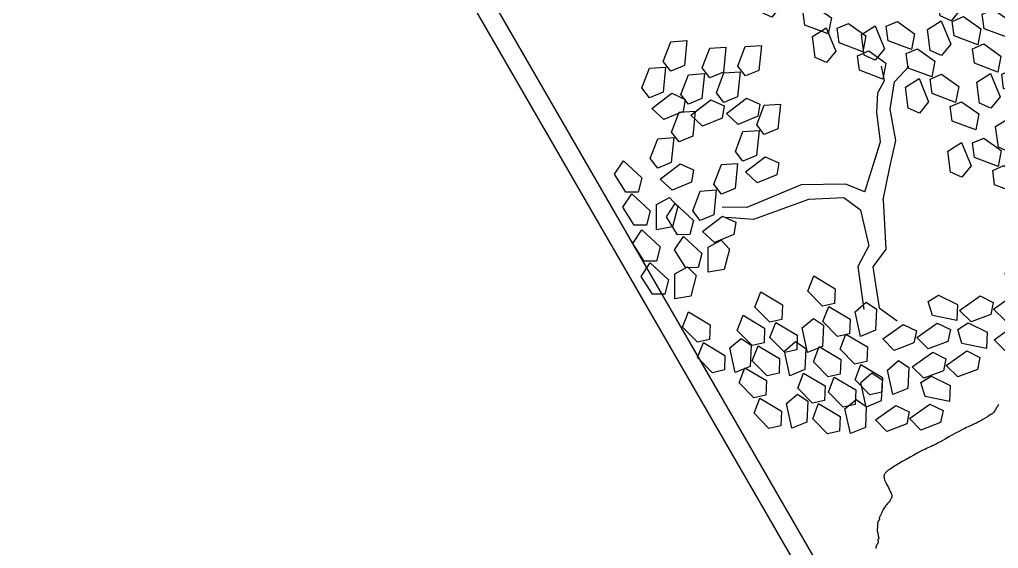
# Model space of a CAD drawing. Header units: metres. Extents: x 99558 to 100592, y 49739 to 50255.
# Drawn here: x 100027.2 to 100032.28, y 50050.99 to 50053.74 of the extents above; entities that cross this region are included whole.
import ezdxf

# ---------------------------------------------------------------- set-up
doc = ezdxf.new("R2010")
doc.units = ezdxf.units.M
doc.header["$MEASUREMENT"] = 0
doc.layers.add('Vegetation', color=100, linetype='Continuous')
doc.layers.add('Walkway', color=96, linetype='Continuous')

# ---------------------------------------------------------------- blocks, each defined once
blk = doc.blocks.new('TREE-01')
blk.add_lwpolyline([(-18.55, 73.23), (-18.64, 73.16), (-18.71, 73.11), (-18.79, 73.06), (-18.85, 73.03), (-18.91, 73), (-18.97, 72.98), (-19.03, 72.96), (-19.08, 72.95), (-19.13, 72.93), (-19.18, 72.91), (-19.23, 72.88), (-19.28, 72.85), (-19.33, 72.81), (-19.38, 72.77), (-19.43, 72.74), (-19.48, 72.7), (-19.53, 72.67), (-19.58, 72.64), (-19.63, 72.62), (-19.68, 72.6), (-19.73, 72.59), (-19.77, 72.57), (-19.81, 72.56), (-19.85, 72.55), (-19.89, 72.53), (-19.91, 72.51), (-19.94, 72.48), (-19.97, 72.45), (-20.01, 72.41), (-20.09, 72.37), (-20.21, 72.34), (-20.37, 72.3), (-20.61, 72.27), (-20.91, 72.24), (-21.31, 72.22), (-21.76, 72.2), (-22.26, 72.19), (-22.79, 72.19), (-23.32, 72.19), (-23.83, 72.2), (-24.3, 72.22), (-24.72, 72.24), (-25.06, 72.27), (-25.34, 72.3), (-25.6, 72.34), (-25.86, 72.37), (-26.15, 72.41), (-26.49, 72.45), (-26.92, 72.48), (-27.45, 72.51), (-28.11, 72.53), (-28.88, 72.55), (-29.72, 72.56), (-30.59, 72.57), (-31.46, 72.59), (-32.29, 72.6), (-33.06, 72.62), (-33.72, 72.64), (-34.26, 72.67), (-34.69, 72.7), (-35.06, 72.74), (-35.4, 72.77), (-35.74, 72.81), (-36.11, 72.85), (-36.56, 72.88), (-37.12, 72.91), (-37.81, 72.93), (-38.61, 72.94), (-39.48, 72.95), (-40.39, 72.96), (-41.3, 72.95), (-42.17, 72.94), (-42.97, 72.93), (-43.66, 72.91), (-44.22, 72.88), (-44.65, 72.85), (-44.97, 72.81), (-45.21, 72.77), (-45.38, 72.72), (-45.5, 72.67), (-45.59, 72.62), (-45.66, 72.57), (-45.74, 72.52), (-45.82, 72.46), (-45.9, 72.39), (-45.99, 72.3), (-46.07, 72.18), (-46.14, 72.02), (-46.21, 71.82), (-46.26, 71.57), (-46.31, 71.27), (-46.34, 70.93), (-46.37, 70.56), (-46.39, 70.17), (-46.4, 69.79), (-46.42, 69.42), (-46.44, 69.08), (-46.46, 68.77), (-46.49, 68.53), (-46.52, 68.33), (-46.56, 68.17), (-46.6, 68.05), (-46.65, 67.96), (-46.7, 67.88), (-46.75, 67.83), (-46.8, 67.77), (-46.85, 67.72), (-46.9, 67.67), (-46.96, 67.62), (-47.04, 67.57), (-47.13, 67.51), (-47.24, 67.45), (-47.37, 67.38), (-47.53, 67.31), (-47.72, 67.23), (-47.93, 67.15), (-48.16, 67.06), (-48.4, 66.97), (-48.65, 66.87), (-48.89, 66.77), (-49.12, 66.68), (-49.33, 66.58), (-49.52, 66.48), (-49.68, 66.38), (-49.83, 66.28), (-49.96, 66.18), (-50.08, 66.09), (-50.19, 66), (-50.3, 65.92), (-50.4, 65.84), (-50.5, 65.77), (-50.6, 65.7), (-50.69, 65.64), (-50.78, 65.58), (-50.87, 65.53), (-50.94, 65.48), (-51.01, 65.43), (-51.06, 65.38), (-51.11, 65.33), (-51.14, 65.28), (-51.17, 65.23), (-51.19, 65.18), (-51.21, 65.14), (-51.22, 65.1), (-51.24, 65.07), (-51.26, 65.04), (-51.29, 65.02), (-51.33, 65), (-51.36, 64.99), (-51.41, 64.98), (-51.45, 64.96), (-51.5, 64.95), (-51.55, 64.93), (-51.6, 64.91), (-51.65, 64.88), (-51.7, 64.85), (-51.75, 64.81), (-51.8, 64.76), (-51.85, 64.71), (-51.9, 64.65), (-51.95, 64.58), (-52, 64.51), (-52.05, 64.43), (-52.1, 64.35), (-52.15, 64.26), (-52.2, 64.18), (-52.25, 64.09), (-52.3, 64), (-52.35, 63.92), (-52.4, 63.84), (-52.45, 63.77), (-52.5, 63.7), (-52.55, 63.64), (-52.59, 63.58), (-52.63, 63.53), (-52.67, 63.48), (-52.7, 63.43), (-52.73, 63.38), (-52.75, 63.33), (-52.77, 63.28), (-52.79, 63.22), (-52.8, 63.17), (-52.81, 63.11), (-52.83, 63.05), (-52.84, 62.98), (-52.87, 62.91), (-52.89, 62.83), (-52.93, 62.75), (-52.96, 62.66), (-53, 62.58), (-53.04, 62.49), (-53.07, 62.4), (-53.1, 62.32), (-53.13, 62.24), (-53.15, 62.17), (-53.17, 62.11), (-53.19, 62.05), (-53.2, 61.99), (-53.21, 61.95), (-53.23, 61.91), (-53.24, 61.87), (-53.27, 61.84), (-53.29, 61.82), (-53.33, 61.8), (-53.36, 61.79), (-53.4, 61.78), (-53.44, 61.76), (-53.47, 61.75), (-53.5, 61.73), (-53.53, 61.71), (-53.55, 61.68), (-53.57, 61.65), (-53.59, 61.61), (-53.6, 61.57), (-53.61, 61.52), (-53.63, 61.48), (-53.64, 61.43), (-53.67, 61.38), (-53.69, 61.33), (-53.73, 61.28), (-53.77, 61.23), (-53.82, 61.18), (-53.87, 61.13), (-53.93, 61.08), (-53.99, 61.03), (-54.07, 60.98), (-54.14, 60.93), (-54.23, 60.88), (-54.31, 60.83), (-54.39, 60.78), (-54.47, 60.73), (-54.54, 60.68), (-54.61, 60.63), (-54.67, 60.58), (-54.71, 60.53), (-54.74, 60.48), (-54.77, 60.43), (-54.79, 60.38), (-54.81, 60.33)])
blk = doc.blocks.new('L', base_point=(1.3683, 0.5913))
for p, q in [((1.2809, 0.65), (1.3117, 0.675)), ((1.3117, 0.675), (1.3419, 0.6213)), ((1.2937, 0.5998), (1.2809, 0.65)), ((1.3419, 0.6213), (1.3225, 0.5909)), ((1.2753, 0.5668), (1.3061, 0.5917)), ((1.3225, 0.5909), (1.2937, 0.5998)), ((1.3061, 0.5917), (1.3362, 0.538)), ((1.2881, 0.5166), (1.2753, 0.5668)), ((1.3557, 0.5478), (1.3911, 0.5544)), ((1.3911, 0.5544), (1.4042, 0.5272)), ((1.3362, 0.538), (1.3169, 0.5076)), ((1.337, 0.4891), (1.3557, 0.5478)), ((1.3169, 0.5076), (1.2881, 0.5166)), ((1.4042, 0.5272), (1.3763, 0.4836)), ((1.3763, 0.4836), (1.337, 0.4891))]:
    blk.add_line(p, q)
blk = doc.blocks.new('TREE-11')
at = {"layer": 'Vegetation'}
for p, q in [((25.18, 29.57), (26.56, 33.63)), ((21.73, 27.36), (25.18, 29.57)), ((27.6, 27.72), (33.46, 29.57)), ((18.63, 22.55), (21.73, 27.36)), ((22.42, 21.44), (27.6, 27.72)), ((-28.64, 17.37), (-34.84, 21.07)), ((15.18, 14.42), (18.63, 22.55)), ((19.32, 12.57), (22.42, 21.44)), ((-28.64, 13.31), (-35.18, 17.75)), ((-11.39, 15.16), (-28.64, 17.37)), ((0, 8.87), (-11.39, 15.16)), ((3.79, 4.07), (15.18, 14.42)), ((-11.73, 10.35), (-28.64, 13.31)), ((13.8, 6.66), (19.32, 12.57)), ((-2.41, 5.55), (-11.73, 10.35)), ((3.79, 4.07), (0, 8.87)), ((7.24, -0.74), (13.8, 6.66)), ((0, 0), (-2.41, 5.55)), ((0, 0), (-3.1, -10.35)), ((7.24, -0.74), (0.69, -13.67)), ((-3.1, -10.35), (-8.97, -14.04)), ((-8.97, -14.04), (-13.8, -25.87)), ((0.69, -13.67), (-5.18, -16.26)), ((-5.18, -16.26), (-9.66, -27.71)), ((-9.66, -27.71), (-6.9, -33.63))]:
    blk.add_line(p, q, dxfattribs=at)
for p, xscale, yscale, zscale, rotation in [((-25.53, 58.4), 120, 120, 120, 295.0165150851705), ((9.31, 58.4), 119.9999999999999, 119.9999999999999, 119.9999999999999, 190.1248425347957), ((25.53, 56.56), 119.9999999999999, 119.9999999999999, 119.9999999999999, 190.1248425347957), ((36.21, 54.33), 119.9999999999999, 119.9999999999999, 119.9999999999999, 190.1248425347957), ((-16.56, 51.01), 120, 120, 120, 295.0165150851705), ((-7.24, 46.21), 120, 120, 120, 295.0165150851705), ((50.36, 46.57), 119.9999999999999, 119.9999999999999, 119.9999999999999, 190.1248425347957), ((-33.81, 39.18), 120, 120, 120, 295.0165150851705), ((16.56, 38.81), 119.9999999999999, 119.9999999999999, 119.9999999999999, 190.1248425347957), ((-48.64, 36.23), 119.9999999999998, 119.9999999999998, 119.9999999999998, 347.8021081598379), ((29.32, 32.16), 119.9999999999999, 119.9999999999999, 119.9999999999999, 190.1248425347957), ((54.5, 31.05), 119.9999999999999, 119.9999999999999, 119.9999999999999, 190.1248425347957), ((-11.04, 28.46), 120, 120, 120, 295.0165150851705), ((46.91, 23.66), 119.9999999999999, 119.9999999999999, 119.9999999999999, 190.1248425347957), ((-30.7, 19.6), 120, 120, 120, 295.0165150851705), ((-41.74, 17.75), 119.9999999999998, 119.9999999999998, 119.9999999999998, 347.8021081598379), ((-54.15, 15.9), 119.9999999999998, 119.9999999999998, 119.9999999999998, 347.8021081598379), ((32.77, 12.2), 119.9999999999999, 119.9999999999999, 119.9999999999999, 190.1248425347957), ((64.85, 5.91), 119.9999999999999, 119.9999999999999, 119.9999999999999, 190.1248425347957), ((51.74, 2.96), 119.9999999999999, 119.9999999999999, 119.9999999999999, 190.1248425347957), ((34.15, -10.35), 119.9999999999999, 119.9999999999999, 119.9999999999999, 190.1248425347957), ((50.01, -11.09), 119.9999999999999, 119.9999999999999, 119.9999999999999, 190.1248425347957), ((-1.38, -34), 119.9999999999998, 119.9999999999998, 119.9999999999998, 66.16076666471409), ((22.42, -38.06), 119.9999999999998, 119.9999999999998, 119.9999999999998, 66.16076666471409), ((2.07, -45.45), 119.9999999999998, 119.9999999999998, 119.9999999999998, 66.16076666471409), ((26.91, -50.63), 119.9999999999998, 119.9999999999998, 119.9999999999998, 66.16076666471409), ((-15.18, -53.59), 119.9999999999998, 119.9999999999998, 119.9999999999998, 66.16076666471409)]:
    blk.add_blockref('L', p, dxfattribs=dict(at, xscale=xscale, yscale=yscale, zscale=zscale, rotation=rotation))
at = {"layer": 'Vegetation', "xscale": 120, "yscale": 120, "zscale": 120}
for p in [(-52.09, -10.71), (-30.7, -16.25), (-38.64, -19.58), (-14.84, -19.95), (-45.88, -33.26), (-23.81, -38.8), (-15.18, -39.54), (-31.74, -43.24)]:
    blk.add_blockref('L', p, dxfattribs=at)

msp = doc.modelspace()

# ---------------------------------------------------------------- linework, layer by layer
at = {"layer": 'Walkway'}
for points in [[(100039.3324, 50038.8744), (100041.9304, 50040.3744, 0.414214), (100042.2965, 50041.7404), (100019.5465, 50081.1445, 0.414214), (100018.1804, 50081.5106), (100015.5824, 50080.0106, 0.414214), (100015.2163, 50078.6445), (100037.9663, 50039.2404, 0.414214)], [(100039.2824, 50038.961), (100041.8804, 50040.461, 0.414214), (100042.2099, 50041.6904), (100019.4599, 50081.0945, 0.414214), (100018.2304, 50081.424), (100015.6324, 50079.924, 0.414214), (100015.3029, 50078.6945), (100038.0529, 50039.2904, 0.414214)]]:
    msp.add_lwpolyline(points, format="xyb", close=True, dxfattribs=at)

# ---------------------------------------------------------------- block references
at = {"layer": 'Vegetation', "color": 0}
for name, p, xscale, yscale, zscale, rotation in [('TREE-11', (100031.5643, 50052.7502), 0.01761878057961519, 0.01761878057961519, 0.01761878057961519, 30.00000000000242), ('TREE-01', (100033.6235, 50050.3601), 0.0255, 0.0255, 0.0255, 30.00000000000241)]:
    msp.add_blockref(name, p, dxfattribs=dict(at, xscale=xscale, yscale=yscale, zscale=zscale, rotation=rotation))

doc.saveas('drawing.dxf')
